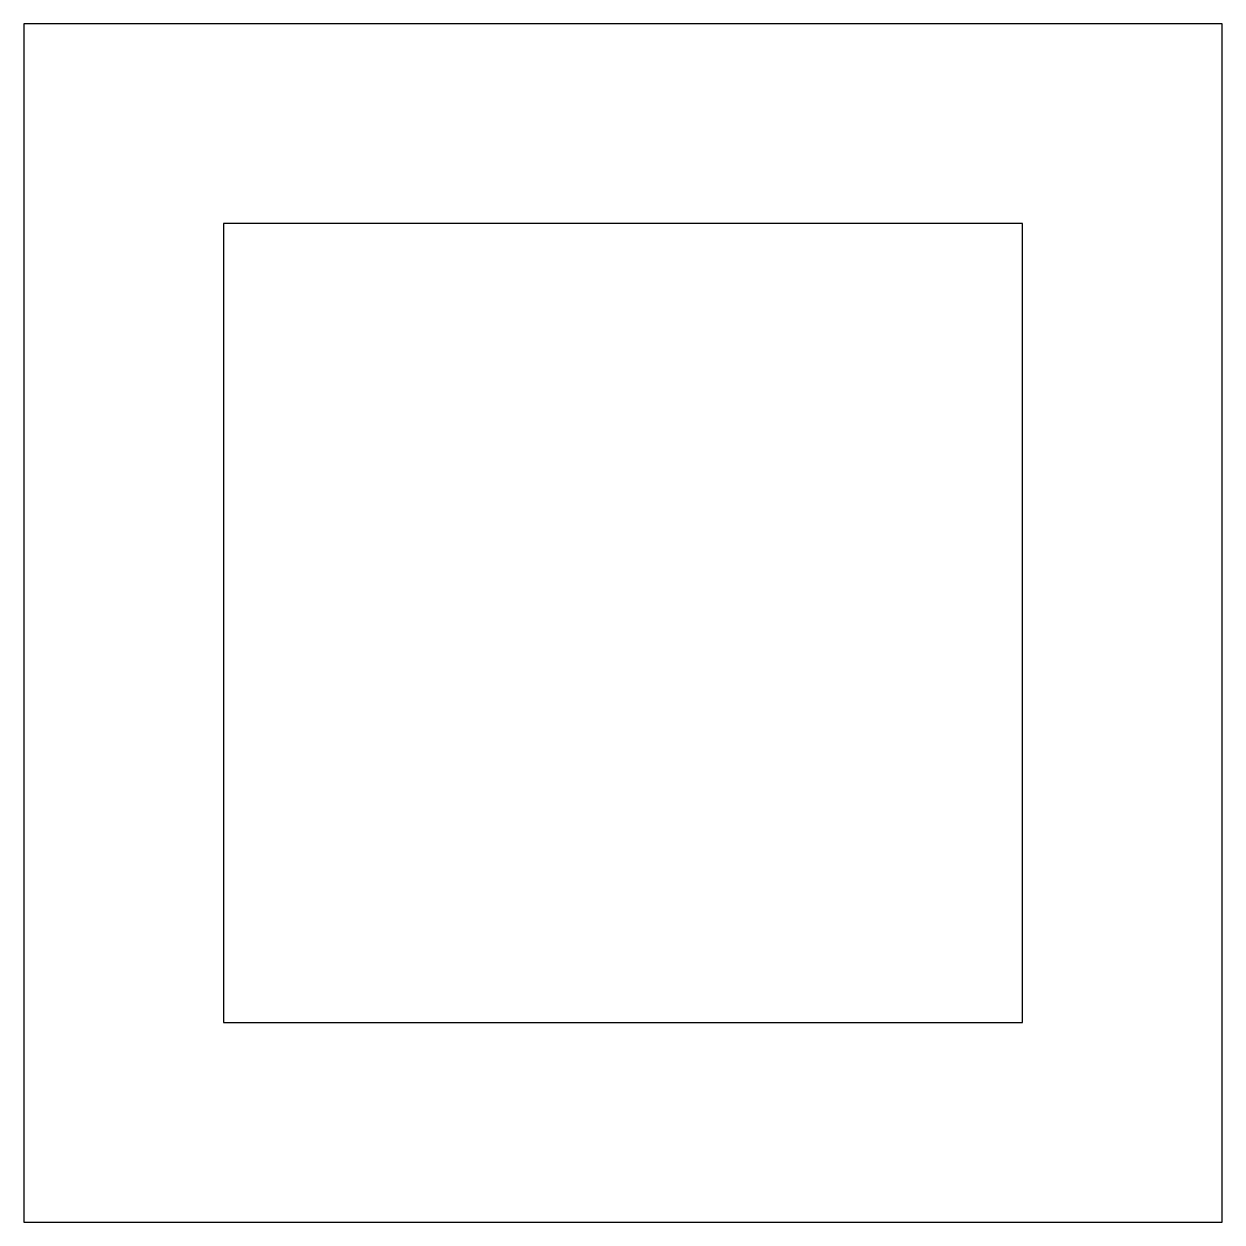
# Model space of a CAD drawing. Extents: x -1.5 to 1.5, y -1.5 to 1.5.
import ezdxf

# ---------------------------------------------------------------- set-up
doc = ezdxf.new("R2010")
doc.units = 0
doc.header["$LTSCALE"] = 0.01
doc.header["$MEASUREMENT"] = 0
doc.layers.get('0').update_dxf_attribs({"lineweight": 20})

msp = doc.modelspace()

# ---------------------------------------------------------------- linework, layer by layer
at = {"color": 0, "linetype": 'ByBlock', "lineweight": -2}
for points in [[(1.5, -1.5), (1.5, 1.5), (-1.5, 1.5), (-1.5, -1.5)], [(-1, 1), (-1, -1), (1, -1), (1, 1)]]:
    msp.add_lwpolyline(points, close=True, dxfattribs=at)

doc.saveas('drawing.dxf')
